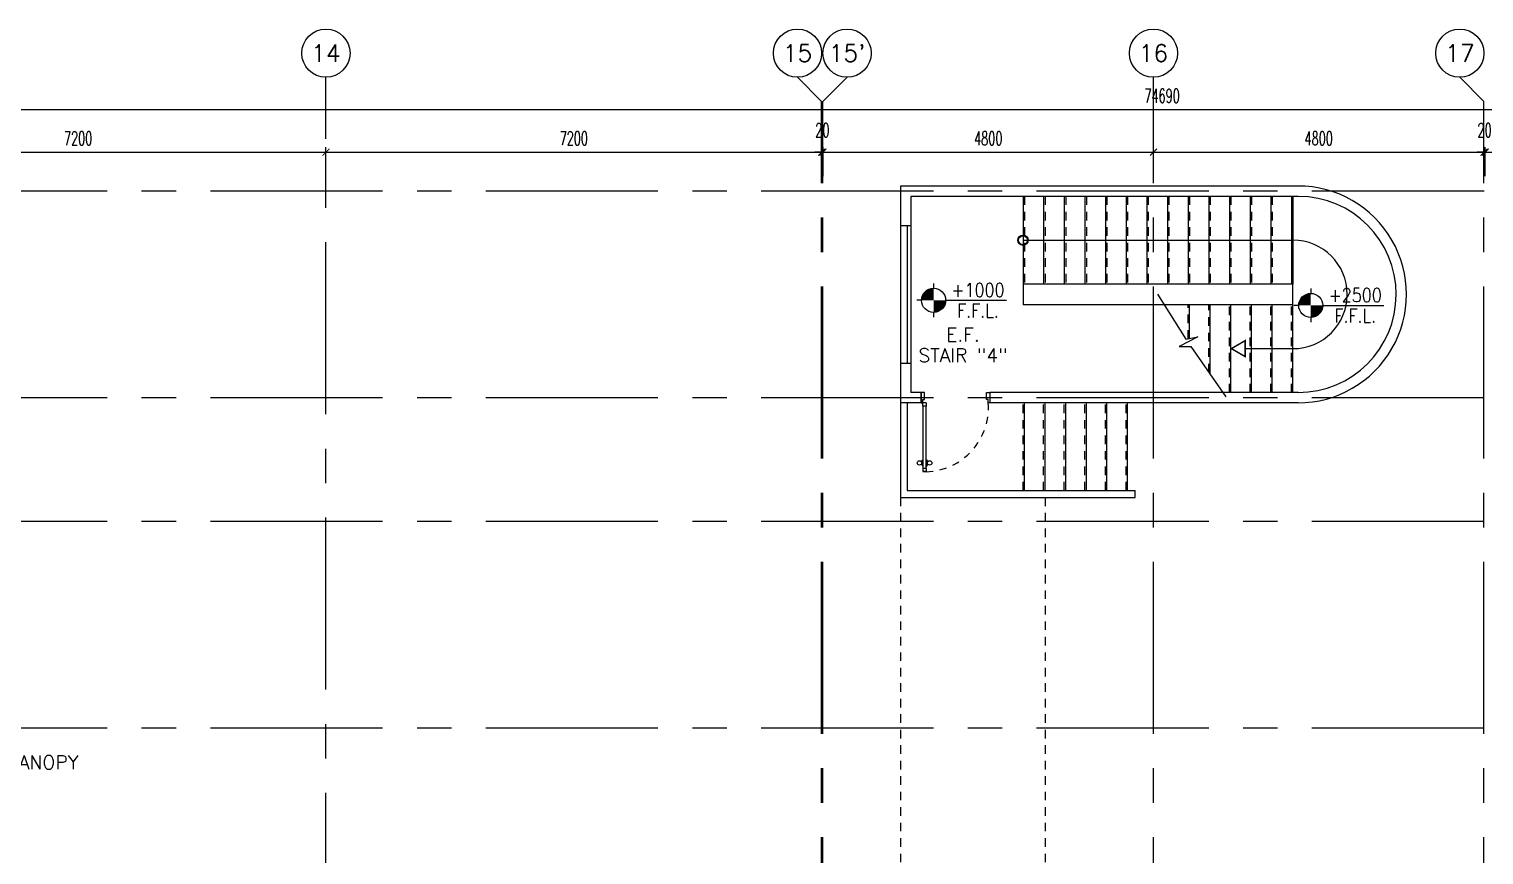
# Model space of a CAD drawing. Extents: x 0 to 93.3, y -13.5 to 76.8.
# Drawn here: x 27.47 to 48.6, y 64.78 to 76.77 of the extents above; entities that cross this region are included whole.
import ezdxf
from ezdxf.enums import TextEntityAlignment as Align

# ---------------------------------------------------------------- set-up
doc = ezdxf.new("R2010")
doc.units = 0
doc.header["$MEASUREMENT"] = 0
doc.header["$PDMODE"] = 3
doc.header["$PDSIZE"] = 0.1
for name, pattern in [('CENTERX2', [4, 2.5, -0.5, 0.5, -0.5]), ('HIDDEN', [0.375, 0.25, -0.125]), ('HIDDEN2', [0.1875, 0.125, -0.0625])]:
    doc.linetypes.add(name, pattern=pattern)
doc.layers.get('0').update_dxf_attribs({"color": 11, "linetype": 'CONTINUOUS'})
doc.layers.get('DEFPOINTS').update_dxf_attribs({"color": 11, "linetype": 'CONTINUOUS'})
for name, color, linetype in [('AX-CR', 11, 'CONTINUOUS'), ('AX-DIM', 11, 'CONTINUOUS'), ('AX-TXT', 11, 'CONTINUOUS'), ('AXES', 11, 'CENTERX2'), ('CANOPY-LN', 11, 'CONTINUOUS'), ('DOOR', 11, 'CONTINUOUS'), ('Handrail', 11, 'CONTINUOUS'), ('HAT', 11, 'CONTINUOUS'), ('HIDDEN', 11, 'HIDDEN2'), ('LEV-PL', 11, 'CONTINUOUS'), ('RM-NAME', 11, 'CONTINUOUS'), ('ROOF', 11, 'CONTINUOUS'), ('STR', 11, 'CONTINUOUS'), ('WALL', 11, 'CONTINUOUS'), ('WIN', 11, 'CONTINUOUS')]:
    doc.layers.add(name, color=color, linetype=linetype)
doc.styles.add('ROMANS', font='ROMANS.shx', dxfattribs={"width": 0.6})
doc.styles.add('S', font='ROMANS.SHX')
doc.dimstyles.new('STANDARD in', dxfattribs={"dimtxt": 0.2, "dimasz": 0.1, "dimexe": 0.07, "dimexo": 0.05, "dimgap": 0.1, "dimtad": 1, "dimdec": 0, "dimlfac": 1000, "dimzin": 0, "dimdsep": 46, "dimtxsty": 'ROMANS', "dimblk": 'ARCHTICK', "dimcen": 0.05, "dimdle": 0.05, "dimclrd": 7, "dimclre": 7, "dimclrt": 2, "dimadec": 0, "dimazin": 0, "dimtfac": 1, "dimtdec": 0, "dimtmove": 2, "dimatfit": 3, "dimldrblk": 'ARCHTICK', "dimfxl": 0, "dimtolj": 1, "dimtzin": 0, "dimarcsym": 0})

# ---------------------------------------------------------------- blocks, each defined once
blk = doc.blocks.new('_ARCHTICK')
at = {"color": 0, "linetype": 'ByBlock', "const_width": 0.15}
blk.add_lwpolyline([(-0.5, -0.5), (0.5, 0.5)], dxfattribs=at)
blk = doc.blocks.new('*D162')
at = {"layer": 'AX-DIM', "color": 7, "linetype": 'ByBlock', "lineweight": -2}
for p, q in [((24.58, 74.637), (24.58, 75.057)), ((31.78, 74.637), (31.78, 75.057)), ((24.53, 74.987), (31.83, 74.987))]:
    blk.add_line(p, q, dxfattribs=at)
at = {"layer": 'DEFPOINTS', "color": 0, "linetype": 'ByBlock'}
for p in [(31.78, 74.987), (24.58, 74.587), (31.78, 74.587)]:
    blk.add_point(p, dxfattribs=at)
at = {"layer": 'AX-DIM', "color": 7, "linetype": 'ByBlock', "lineweight": -2, "xscale": 0.1, "yscale": 0.1, "zscale": 0.1, "rotation": 180}
blk.add_blockref('_ARCHTICK', (24.58, 74.987), dxfattribs=at)
at = {"layer": 'AX-DIM', "color": 7, "linetype": 'ByBlock', "lineweight": -2, "xscale": 0.1, "yscale": 0.1, "zscale": 0.1}
blk.add_blockref('_ARCHTICK', (31.78, 74.987), dxfattribs=at)
at = {"layer": 'AX-DIM', "color": 2, "linetype": 'ByBlock', "insert": (28.18, 75.187), "char_height": 0.2, "attachment_point": 5, "style": 'ROMANS'}
blk.add_mtext('\\A1;7200', dxfattribs=at)
blk = doc.blocks.new('AXU')
at = {"layer": 'AX-CR'}
blk.add_circle((0, 350), 350, dxfattribs=at)
at = {"layer": 'AX-TXT', "style": 'ROMANS'}
blk.add_attdef('AX', text='', height=250, dxfattribs=at).set_placement((0, 350), align=Align.MIDDLE)
blk = doc.blocks.new('*D165')
at = {"layer": 'AX-DIM', "color": 7, "linetype": 'ByBlock', "lineweight": -2}
for p, q in [((43.8, 74.637), (43.8, 75.057)), ((48.6, 74.637), (48.6, 75.057)), ((43.75, 74.987), (48.65, 74.987))]:
    blk.add_line(p, q, dxfattribs=at)
at = {"layer": 'DEFPOINTS', "color": 0, "linetype": 'ByBlock'}
for p in [(48.6, 74.987), (43.8, 74.587), (48.6, 74.587)]:
    blk.add_point(p, dxfattribs=at)
at = {"layer": 'AX-DIM', "color": 7, "linetype": 'ByBlock', "lineweight": -2, "xscale": 0.1, "yscale": 0.1, "zscale": 0.1, "rotation": 180}
blk.add_blockref('_ARCHTICK', (43.8, 74.987), dxfattribs=at)
at = {"layer": 'AX-DIM', "color": 7, "linetype": 'ByBlock', "lineweight": -2, "xscale": 0.1, "yscale": 0.1, "zscale": 0.1}
blk.add_blockref('_ARCHTICK', (48.6, 74.987), dxfattribs=at)
at = {"layer": 'AX-DIM', "color": 2, "linetype": 'ByBlock', "insert": (46.2, 75.187), "char_height": 0.2, "attachment_point": 5, "style": 'ROMANS'}
blk.add_mtext('\\A1;4800', dxfattribs=at)
blk = doc.blocks.new('LEV1')
at = {"layer": 'LEV-PL'}
for p, q in [((0, 245), (0, 175)), ((-175, 0), (-245, 0)), ((175, 0), (1061, 0)), ((0, -175), (0, -245))]:
    blk.add_line(p, q, dxfattribs=at)
at = {"layer": 'LEV-PL', "const_width": 175}
for points in [[(-88, 0, -0.414214), (0, 88, -1)], [(88, 0, -0.414214), (0, -88, -1)]]:
    blk.add_lwpolyline(points, format="xyb", dxfattribs=at)
at = {"layer": 'LEV-PL'}
blk.add_circle((0, 0), 175, dxfattribs=at)
at = {"layer": 'LEV-PL', "color": 4, "style": 'S', "width": 0.85}
for tag, p in [('+0000', (646, 50)), ('F.F.L.', (646, -250))]:
    blk.add_attdef(tag, text='', height=200, dxfattribs=at).set_placement(p, align=Align.CENTER)
blk = doc.blocks.new('*D166')
at = {"layer": 'AX-DIM', "color": 7, "linetype": 'ByBlock', "lineweight": -2}
for p, q in [((48.62, 74.637), (48.62, 75.057)), ((55.82, 74.637), (55.82, 75.057)), ((48.57, 74.987), (55.87, 74.987))]:
    blk.add_line(p, q, dxfattribs=at)
at = {"layer": 'DEFPOINTS', "color": 0, "linetype": 'ByBlock'}
for p in [(55.82, 74.987), (48.62, 74.587), (55.82, 74.587)]:
    blk.add_point(p, dxfattribs=at)
at = {"layer": 'AX-DIM', "color": 7, "linetype": 'ByBlock', "lineweight": -2, "xscale": 0.1, "yscale": 0.1, "zscale": 0.1, "rotation": 180}
blk.add_blockref('_ARCHTICK', (48.62, 74.987), dxfattribs=at)
at = {"layer": 'AX-DIM', "color": 7, "linetype": 'ByBlock', "lineweight": -2, "xscale": 0.1, "yscale": 0.1, "zscale": 0.1}
blk.add_blockref('_ARCHTICK', (55.82, 74.987), dxfattribs=at)
at = {"layer": 'AX-DIM', "color": 2, "linetype": 'ByBlock', "insert": (52.22, 75.187), "char_height": 0.2, "attachment_point": 5, "style": 'ROMANS'}
blk.add_mtext('\\A1;7200', dxfattribs=at)
blk = doc.blocks.new('*D174')
at = {"layer": 'AX-DIM', "color": 7, "linetype": 'ByBlock', "lineweight": -2}
for p, q in [((48.6, 74.637), (48.6, 75.057)), ((48.62, 74.637), (48.62, 75.057)), ((48.6, 74.987), (48.5, 74.987)), ((48.6, 74.987), (48.62, 74.987)), ((48.62, 74.987), (48.72, 74.987))]:
    blk.add_line(p, q, dxfattribs=at)
at = {"layer": 'DEFPOINTS', "color": 0, "linetype": 'ByBlock'}
for p in [(48.62, 74.987), (48.6, 74.587), (48.62, 74.587)]:
    blk.add_point(p, dxfattribs=at)
at = {"layer": 'AX-DIM', "color": 7, "linetype": 'ByBlock', "lineweight": -2, "xscale": 0.1, "yscale": 0.1, "zscale": 0.1}
blk.add_blockref('_ARCHTICK', (48.6, 74.987), dxfattribs=at)
at = {"layer": 'AX-DIM', "color": 7, "linetype": 'ByBlock', "lineweight": -2, "xscale": 0.1, "yscale": 0.1, "zscale": 0.1, "rotation": 180}
blk.add_blockref('_ARCHTICK', (48.62, 74.987), dxfattribs=at)
at = {"layer": 'AX-DIM', "color": 2, "linetype": 'ByBlock', "insert": (48.61, 75.307), "char_height": 0.2, "attachment_point": 5, "style": 'ROMANS'}
blk.add_mtext('\\A1;20', dxfattribs=at)
blk = doc.blocks.new('*D136')
at = {"layer": 'AX-DIM', "color": 7, "lineweight": -2}
for p, q in [((6.58, 73.123), (6.58, 75.675)), ((81.27, 63.477), (81.27, 75.675)), ((6.53, 75.605), (81.32, 75.605))]:
    blk.add_line(p, q, dxfattribs=at)
at = {"layer": 'DEFPOINTS', "color": 0}
for p in [(81.27, 75.605), (6.58, 73.073), (81.27, 63.427)]:
    blk.add_point(p, dxfattribs=at)
at = {"layer": 'AX-DIM', "color": 7, "lineweight": -2, "xscale": 0.1, "yscale": 0.1, "zscale": 0.1, "rotation": 180}
blk.add_blockref('_ARCHTICK', (6.58, 75.605), dxfattribs=at)
at = {"layer": 'AX-DIM', "color": 7, "lineweight": -2, "xscale": 0.1, "yscale": 0.1, "zscale": 0.1}
blk.add_blockref('_ARCHTICK', (81.27, 75.605), dxfattribs=at)
at = {"layer": 'AX-DIM', "color": 2, "insert": (43.925, 75.805), "char_height": 0.2, "attachment_point": 5, "style": 'ROMANS'}
blk.add_mtext('\\A1;74690', dxfattribs=at)
blk = doc.blocks.new('*D163')
at = {"layer": 'AX-DIM', "color": 7, "linetype": 'ByBlock', "lineweight": -2}
for p, q in [((31.78, 74.637), (31.78, 75.057)), ((38.98, 74.637), (38.98, 75.057)), ((31.73, 74.987), (39.03, 74.987))]:
    blk.add_line(p, q, dxfattribs=at)
at = {"layer": 'DEFPOINTS', "color": 0, "linetype": 'ByBlock'}
for p in [(38.98, 74.987), (31.78, 74.587), (38.98, 74.587)]:
    blk.add_point(p, dxfattribs=at)
at = {"layer": 'AX-DIM', "color": 7, "linetype": 'ByBlock', "lineweight": -2, "xscale": 0.1, "yscale": 0.1, "zscale": 0.1, "rotation": 180}
blk.add_blockref('_ARCHTICK', (31.78, 74.987), dxfattribs=at)
at = {"layer": 'AX-DIM', "color": 7, "linetype": 'ByBlock', "lineweight": -2, "xscale": 0.1, "yscale": 0.1, "zscale": 0.1}
blk.add_blockref('_ARCHTICK', (38.98, 74.987), dxfattribs=at)
at = {"layer": 'AX-DIM', "color": 2, "linetype": 'ByBlock', "insert": (35.38, 75.187), "char_height": 0.2, "attachment_point": 5, "style": 'ROMANS'}
blk.add_mtext('\\A1;7200', dxfattribs=at)
blk = doc.blocks.new('*D164')
at = {"layer": 'AX-DIM', "color": 7, "linetype": 'ByBlock', "lineweight": -2}
for p, q in [((39, 74.637), (39, 75.057)), ((43.8, 74.637), (43.8, 75.057)), ((38.95, 74.987), (43.85, 74.987))]:
    blk.add_line(p, q, dxfattribs=at)
at = {"layer": 'DEFPOINTS', "color": 0, "linetype": 'ByBlock'}
for p in [(43.8, 74.987), (39, 74.587), (43.8, 74.587)]:
    blk.add_point(p, dxfattribs=at)
at = {"layer": 'AX-DIM', "color": 7, "linetype": 'ByBlock', "lineweight": -2, "xscale": 0.1, "yscale": 0.1, "zscale": 0.1, "rotation": 180}
blk.add_blockref('_ARCHTICK', (39, 74.987), dxfattribs=at)
at = {"layer": 'AX-DIM', "color": 7, "linetype": 'ByBlock', "lineweight": -2, "xscale": 0.1, "yscale": 0.1, "zscale": 0.1}
blk.add_blockref('_ARCHTICK', (43.8, 74.987), dxfattribs=at)
at = {"layer": 'AX-DIM', "color": 2, "linetype": 'ByBlock', "insert": (41.4, 75.187), "char_height": 0.2, "attachment_point": 5, "style": 'ROMANS'}
blk.add_mtext('\\A1;4800', dxfattribs=at)
blk = doc.blocks.new('*D175')
at = {"layer": 'AX-DIM', "color": 7, "linetype": 'ByBlock', "lineweight": -2}
for p, q in [((38.98, 74.637), (38.98, 75.057)), ((39, 74.637), (39, 75.057)), ((38.98, 74.987), (38.88, 74.987)), ((38.98, 74.987), (39, 74.987)), ((39, 74.987), (39.1, 74.987))]:
    blk.add_line(p, q, dxfattribs=at)
at = {"layer": 'DEFPOINTS', "color": 0, "linetype": 'ByBlock'}
for p in [(39, 74.987), (38.98, 74.587), (39, 74.587)]:
    blk.add_point(p, dxfattribs=at)
at = {"layer": 'AX-DIM', "color": 7, "linetype": 'ByBlock', "lineweight": -2, "xscale": 0.1, "yscale": 0.1, "zscale": 0.1}
blk.add_blockref('_ARCHTICK', (38.98, 74.987), dxfattribs=at)
at = {"layer": 'AX-DIM', "color": 7, "linetype": 'ByBlock', "lineweight": -2, "xscale": 0.1, "yscale": 0.1, "zscale": 0.1, "rotation": 180}
blk.add_blockref('_ARCHTICK', (39, 74.987), dxfattribs=at)
at = {"layer": 'AX-DIM', "color": 2, "linetype": 'ByBlock', "insert": (38.99, 75.307), "char_height": 0.2, "attachment_point": 5, "style": 'ROMANS'}
blk.add_mtext('\\A1;20', dxfattribs=at)
blk = doc.blocks.new('STL-DR')
at = {"layer": 'DOOR', "color": 0, "linetype": 'ByBlock'}
for p, q in [((50, 0), (0, 0)), ((0, -150), (0, 0)), ((50, -100), (50, 0)), ((0, -150), (25, -150)), ((25, -100), (50, -100)), ((25, -150), (25, -100)), ((75, -150), (25, -150)), ((25, -200), (25, -150)), ((75, -200), (25, -200)), ((75, -150), (75, -200)), ((950, -100), (950, 0)), ((950, 0), (1000, 0)), ((975, -100), (950, -100)), ((975, -150), (975, -100)), ((1000, -150), (975, -150)), ((1000, 0), (1000, -150)), ((18, -990), (9, -990)), ((9, -1055), (9, -990)), ((18, -1055), (9, -1055)), ((18, -978), (18, -1068)), ((25, -978), (18, -978)), ((18, -1055), (18, -990)), ((75, -978), (82, -978)), ((82, -978), (82, -1068)), ((82, -990), (91, -990)), ((82, -1055), (82, -990)), ((82, -1055), (91, -1055)), ((91, -1055), (91, -990)), ((25, -1068), (18, -1068)), ((25, -1100), (75, -1100)), ((25, -1100), (25, -1150)), ((25, -1150), (75, -1150)), ((75, -1150), (25, -1150)), ((75, -1068), (82, -1068)), ((75, -1100), (75, -1150))]:
    blk.add_line(p, q, dxfattribs=at)
at = {"layer": 'DOOR', "linetype": 'ByBlock'}
for p, q in [((25, -200), (25, -1100)), ((75, -1100), (75, -200))]:
    blk.add_line(p, q, dxfattribs=at)
at = {"layer": 'DOOR', "color": 0, "linetype": 'ByBlock'}
for centre in [(-24, -1023), (124, -1023)]:
    blk.add_circle(centre, 32.4, dxfattribs=at)
at = {"layer": 'DOOR', "linetype": 'HIDDEN', "ltscale": 0.5}
blk.add_arc((50, -223), 928, 271.544, 4.4816, dxfattribs=at)
at = {"layer": 'WALL'}
for p, q in [((0, 0), (0, -150)), ((0, 0), (0, -150)), ((1000, 0), (1000, -150))]:
    blk.add_line(p, q, dxfattribs=at)

msp = doc.modelspace()

# ---------------------------------------------------------------- linework, layer by layer
for p, q in [((43.8588, 72.924), (44.268, 72.2687)), ((44.4433, 72.3038), (44.1744, 72.1634)), ((44.268, 72.2687), (44.4433, 72.3038)), ((44.1744, 72.1634), (44.3447, 72.1634)), ((44.3447, 72.1634), (44.8525, 71.4321))]:
    msp.add_line(p, q)
at = {"layer": 'AXES'}
for p, q in [((31.7795, -12.8215), (31.7795, 76.0748)), ((38.9795, 75.7248), (38.6295, 76.0748)), ((38.9995, 75.7248), (39.3495, 76.0748)), ((43.7995, -1.4643), (43.7995, 76.0748)), ((48.5995, 75.7248), (48.2495, 76.0748)), ((38.9795, -1.4643), (38.9795, 75.7248)), ((38.9995, -1.4643), (38.9995, 75.7248)), ((48.5995, -1.4643), (48.5995, 75.7248)), ((92.6023, 74.42), (22.7795, 74.42)), ((92.6023, 71.42), (22.7795, 71.42)), ((92.6023, 69.62), (22.7795, 69.62)), ((92.6023, 66.62), (22.7795, 66.62))]:
    msp.add_line(p, q, dxfattribs=at)
at = {"layer": 'Handrail'}
for p, q in [((40.1245, 71.345), (40.1245, 69.97)), ((40.2245, 71.345), (40.2245, 70.07)), ((40.1245, 69.97), (43.5321, 69.97)), ((40.2245, 70.07), (43.5321, 70.07)), ((43.5321, 69.97), (43.5321, 70.07))]:
    msp.add_line(p, q, dxfattribs=at)
at = {"layer": 'HIDDEN'}
for p, q in [((40.1245, 69.97), (40.1245, 64.27)), ((42.2245, 69.97), (42.2245, 64.27))]:
    msp.add_line(p, q, dxfattribs=at)
at = {"layer": 'ROOF'}
for p, q in [((45.8247, 73.07), (41.9047, 73.07)), ((41.9047, 73.07), (41.9047, 72.77)), ((45.8247, 72.77), (45.8247, 73.07)), ((45.8247, 72.77), (41.9047, 72.77))]:
    msp.add_line(p, q, dxfattribs=at)
at = {"layer": 'STR'}
for p, q in [((41.9047, 74.345), (41.9047, 73.07)), ((42.2047, 74.345), (42.2047, 73.07)), ((42.5047, 74.345), (42.5047, 73.07)), ((42.8047, 74.345), (42.8047, 73.07)), ((43.1047, 74.345), (43.1047, 73.07)), ((43.4047, 74.345), (43.4047, 73.07)), ((43.7047, 74.345), (43.7047, 73.07)), ((44.0047, 74.345), (44.0047, 73.07)), ((44.3047, 74.345), (44.3047, 73.07)), ((44.6047, 74.345), (44.6047, 73.07)), ((44.9047, 74.345), (44.9047, 73.07)), ((45.2047, 74.345), (45.2047, 73.07)), ((45.5047, 74.345), (45.5047, 73.07)), ((45.8047, 74.345), (45.8047, 73.07)), ((45.8247, 74.345), (45.8247, 73.07)), ((41.9047, 73.7075), (45.8272, 73.7075)), ((44.3247, 72.2801), (44.3247, 72.77)), ((44.6247, 71.7601), (44.6247, 72.77)), ((44.9247, 71.495), (44.9247, 72.77)), ((45.2247, 71.495), (45.2247, 72.77)), ((45.5247, 71.495), (45.5247, 72.77)), ((45.8247, 71.495), (45.8247, 72.77)), ((45.1316, 72.1325), (45.8272, 72.1325)), ((41.9247, 70.07), (41.9247, 71.345)), ((42.2247, 70.07), (42.2247, 71.345)), ((42.5247, 70.07), (42.5247, 71.345)), ((42.8247, 70.07), (42.8247, 71.345)), ((43.1247, 70.07), (43.1247, 71.345)), ((43.4247, 70.07), (43.4247, 71.345))]:
    msp.add_line(p, q, dxfattribs=at)
at = {"layer": 'STR', "linetype": 'HIDDEN2'}
for p, q in [((41.9247, 74.345), (41.9247, 73.07)), ((42.2247, 74.345), (42.2247, 73.07)), ((42.5247, 74.345), (42.5247, 73.07)), ((42.8247, 74.345), (42.8247, 73.07)), ((43.1247, 74.345), (43.1247, 73.07)), ((43.4247, 74.345), (43.4247, 73.07)), ((43.7247, 74.345), (43.7247, 73.07)), ((44.0247, 74.345), (44.0247, 73.07)), ((44.3247, 74.345), (44.3247, 73.07)), ((44.6247, 74.345), (44.6247, 73.07)), ((44.9247, 74.345), (44.9247, 73.07)), ((45.2247, 74.345), (45.2247, 73.07)), ((45.5247, 74.345), (45.5247, 73.07)), ((45.8047, 74.345), (45.8047, 73.07)), ((45.8247, 74.345), (45.8247, 73.07)), ((44.3047, 72.2761), (44.3047, 72.77)), ((44.6047, 71.7889), (44.6047, 72.77)), ((44.9047, 71.495), (44.9047, 72.77)), ((45.2047, 71.495), (45.2047, 72.77)), ((45.5047, 71.495), (45.5047, 72.77)), ((45.8047, 71.495), (45.8047, 72.77)), ((41.9047, 70.07), (41.9047, 71.345)), ((42.2047, 70.07), (42.2047, 71.345)), ((42.5047, 70.07), (42.5047, 71.345)), ((42.8047, 70.07), (42.8047, 71.345)), ((43.1047, 70.07), (43.1047, 71.345)), ((43.4047, 70.07), (43.4047, 71.345))]:
    msp.add_line(p, q, dxfattribs=at)
at = {"layer": 'STR', "const_width": 0.0215}
msp.add_lwpolyline([(45.1316, 72.248), (45.1316, 72.017), (44.9316, 72.1325)], close=True, dxfattribs=at)
at = {"layer": 'STR'}
for radius in [0.075, 0.065]:
    msp.add_circle((41.9047, 73.7075), radius, dxfattribs=at)
msp.add_arc((45.8272, 72.92), 0.7875, 270, 90, dxfattribs=at)
at = {"layer": 'WALL'}
for p, q in [((45.9001, 74.495), (40.1245, 74.495)), ((40.1245, 74.495), (40.1245, 73.92)), ((45.9001, 74.345), (40.2745, 74.345)), ((40.2745, 74.345), (40.2745, 73.92)), ((40.1245, 73.92), (40.2745, 73.92)), ((40.1245, 71.92), (40.2745, 71.92)), ((40.1245, 71.92), (40.1245, 71.345)), ((40.2745, 71.92), (40.2745, 71.495)), ((40.4245, 71.495), (40.2745, 71.495)), ((40.4245, 71.495), (40.4245, 71.345)), ((45.9001, 71.495), (41.4245, 71.495)), ((41.4245, 71.495), (41.4245, 71.345)), ((40.4245, 71.345), (40.1245, 71.345)), ((45.9001, 71.345), (41.4245, 71.345))]:
    msp.add_line(p, q, dxfattribs=at)
for radius, end in [(1.575, 90), (1.425, 89.84611)]:
    msp.add_arc((45.9001, 72.92), radius, 269.99997, end, dxfattribs=at)
at = {"layer": 'WIN'}
for p, q in [((40.1245, 73.92), (40.1245, 71.92)), ((40.2245, 73.92), (40.2245, 71.92)), ((40.2745, 73.92), (40.2745, 71.92))]:
    msp.add_line(p, q, dxfattribs=at)

# ---------------------------------------------------------------- block references
at = {"layer": 'AXES', "xscale": 0.001000000047497451, "yscale": 0.0009999999892897904, "zscale": 0.001}
for p, values in [((31.7795, 76.0748), {'AX': '14'}), ((38.6295, 76.0748), {'AX': '15'}), ((39.3495, 76.0748), {'AX': "15'"}), ((43.7995, 76.0748), {'AX': '16'}), ((48.2495, 76.0748), {'AX': '17'})]:
    msp.add_blockref('AXU', p, dxfattribs=at).add_auto_attribs(values)
at = {"layer": 'DOOR', "color": 1, "xscale": 0.001000000047497451, "yscale": 0.0009999999892897904, "zscale": 0.001}
msp.add_blockref('STL-DR', (40.4245, 71.495), dxfattribs=at)
at = {"layer": 'HAT', "xscale": 0.001000000047497451, "yscale": 0.0009999999892897904, "zscale": 0.001}
for p, values in [((40.6058, 72.8344), {'F.F.L.': 'F.F.L.', '+0000': '+1000'}), ((46.0851, 72.76), {'F.F.L.': 'F.F.L.', '+0000': '+2500'})]:
    msp.add_blockref('LEV1', p, dxfattribs=at).add_auto_attribs(values)

# ---------------------------------------------------------------- texts
at = {"layer": 'CANOPY-LN', "color": 4, "style": 'ROMANS'}
msp.add_text('LINE OF CANOPY', height=0.2, dxfattribs=at).set_placement((27.0686, 66.1222), align=Align.MIDDLE)
at = {"layer": 'RM-NAME', "style": 'ROMANS'}
for s, p in [('E.F.', (41.0325, 72.3357)), ('STAIR "4"', (41.0325, 72.0357))]:
    msp.add_text(s, height=0.2, dxfattribs=at).set_placement(p, align=Align.MIDDLE)

# ---------------------------------------------------------------- dimensions: what is measured, and where the dimension line sits
at = {"layer": 'AX-DIM'}
dim = msp.add_linear_dim(base=(81.2695, 75.6055), p1=(6.5795, 73.0728), p2=(81.2695, 63.4271), dimstyle='STANDARD in', dxfattribs=at)
dim.commit()
dim.dimension.update_dxf_attribs({"geometry": '*D136', "text_midpoint": (43.9245, 75.8055)})
at = {"layer": 'AX-DIM', "color": 1, "linetype": 'ByBlock'}
for base, p1, p2, picture, middle in [((31.7795, 74.9872), (24.5795, 74.5872), (31.7795, 74.5872), '*D162', (28.1795, 75.1872)), ((38.9795, 74.9872), (31.7795, 74.5872), (38.9795, 74.5872), '*D163', (35.3795, 75.1872)), ((38.9995, 74.9873), (38.9795, 74.5873), (38.9995, 74.5873), '*D175', (38.9895, 75.3073)), ((43.7995, 74.9872), (38.9995, 74.5872), (43.7995, 74.5872), '*D164', (41.3995, 75.1872)), ((48.5995, 74.9872), (43.7995, 74.5872), (48.5995, 74.5872), '*D165', (46.1995, 75.1872)), ((48.6195, 74.9873), (48.5995, 74.5873), (48.6195, 74.5873), '*D174', (48.6095, 75.3073)), ((55.8195, 74.9872), (48.6195, 74.5872), (55.8195, 74.5872), '*D166', (52.2195, 75.1872))]:
    dim = msp.add_linear_dim(base=base, p1=p1, p2=p2, dimstyle='STANDARD in', dxfattribs=at)
    dim.commit()
    dim.dimension.update_dxf_attribs({"geometry": picture, "text_midpoint": middle})

doc.saveas('drawing.dxf')
